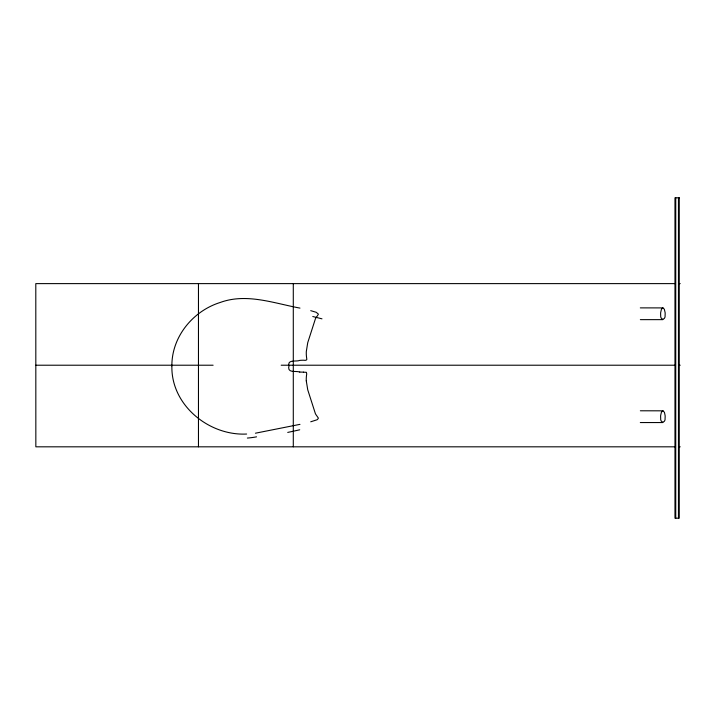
<?xml version="1.0" encoding="UTF-8"?>
<svg xmlns="http://www.w3.org/2000/svg" width="716" height="716" viewBox="0 0 716 716"><rect width="100%" height="100%" fill="white"/><g stroke="black" fill="none" stroke-linecap="round" stroke-linejoin="round"><path stroke-width="1.07" d="M171.876 366.01C171.634 336.887 192.881 310.995 220.233 302.465C246.546 292.844 273.834 303.262 299.977 308.104M310.735 421.796L316.964 419.8A5.791 5.316 -85.7 0 0 317.349 419.558L318.262 418.466A1.092 1.011 -90 0 0 318.289 417.974L316.365 415.208A9.111 8.458 -87.9 0 1 315.398 413.678L307.728 389.764L306.287 380.876M299.977 424.355L255.433 433.207M662.864 307.88L661.459 309.178L660.662 312.606A10.964 7.957 -90 0 0 660.662 314.995C660.018 320.562 665.826 320.482 665.11 314.915A10.964 7.957 -90 0 0 665.101 312.525L664.35 309.276L663.097 307.907L640.31 307.88M662.9 410.787L661.414 412.183L660.662 415.441A10.964 7.957 -90 0 0 660.662 417.822C659.937 423.389 665.755 423.469 665.101 417.902A10.964 7.957 -90 0 0 665.11 415.522L664.466 412.452L663.132 410.823L640.355 410.787M246.626 434.039C209.144 435.946 171.249 405.372 171.876 366.449M303.414 372.177L306.385 372.32L306.725 373.976A29.195 26.134 -89.9 0 0 306.269 380.876M675.555 283.617L35.8 283.617L35.845 446.82L675.555 446.82M678.974 283.617L680.2 283.617M640.355 319.64L662.9 319.64M35.8 365.214L213.108 365.214M281.191 365.214L675.555 365.214M678.974 365.214L680.2 365.214M640.31 422.556L662.864 422.556M678.974 446.82L680.2 446.82M299.736 372.06C296.558 370.628 288.405 373.125 288.664 367.648A6.73 5.871 90 0 1 288.995 366.225A6.73 5.88 -89.9 0 1 288.664 364.811C288.423 359.343 296.63 361.893 299.736 360.39A49.637 42.351 59.6 0 1 303.405 360.22L304.685 360.318A17.837 15.806 -77.4 0 0 305.195 360.3A8.037 7.151 -83.6 0 0 305.669 360.309L306.77 359.763L306.725 358.483A29.195 26.098 89.9 0 1 306.305 351.583L307.728 342.695L315.416 318.79A9.111 8.431 88.7 0 1 316.374 317.26L318.289 314.485A1.092 1.011 90 0 0 318.262 313.984L316.195 312.283L310.735 310.663M678.473 197.804L678.473 518.196M675.743 197.804L675.743 518.196M293.291 283.617L293.291 446.82M198.466 283.617L198.466 446.82M256.552 436.841A87.209 77.829 28.4 0 1 247.378 438.058M299.718 429.797A183.403 32.542 -18.5 0 1 287.725 432.41M303.423 372.114A49.637 42.253 -58.7 0 1 299.744 372.016M312.776 316.517A183.403 23.172 17 0 1 321.985 318.835M679.251 197.804L674.973 197.804L674.973 518.196L679.251 518.196L679.251 197.804"/></g></svg>
